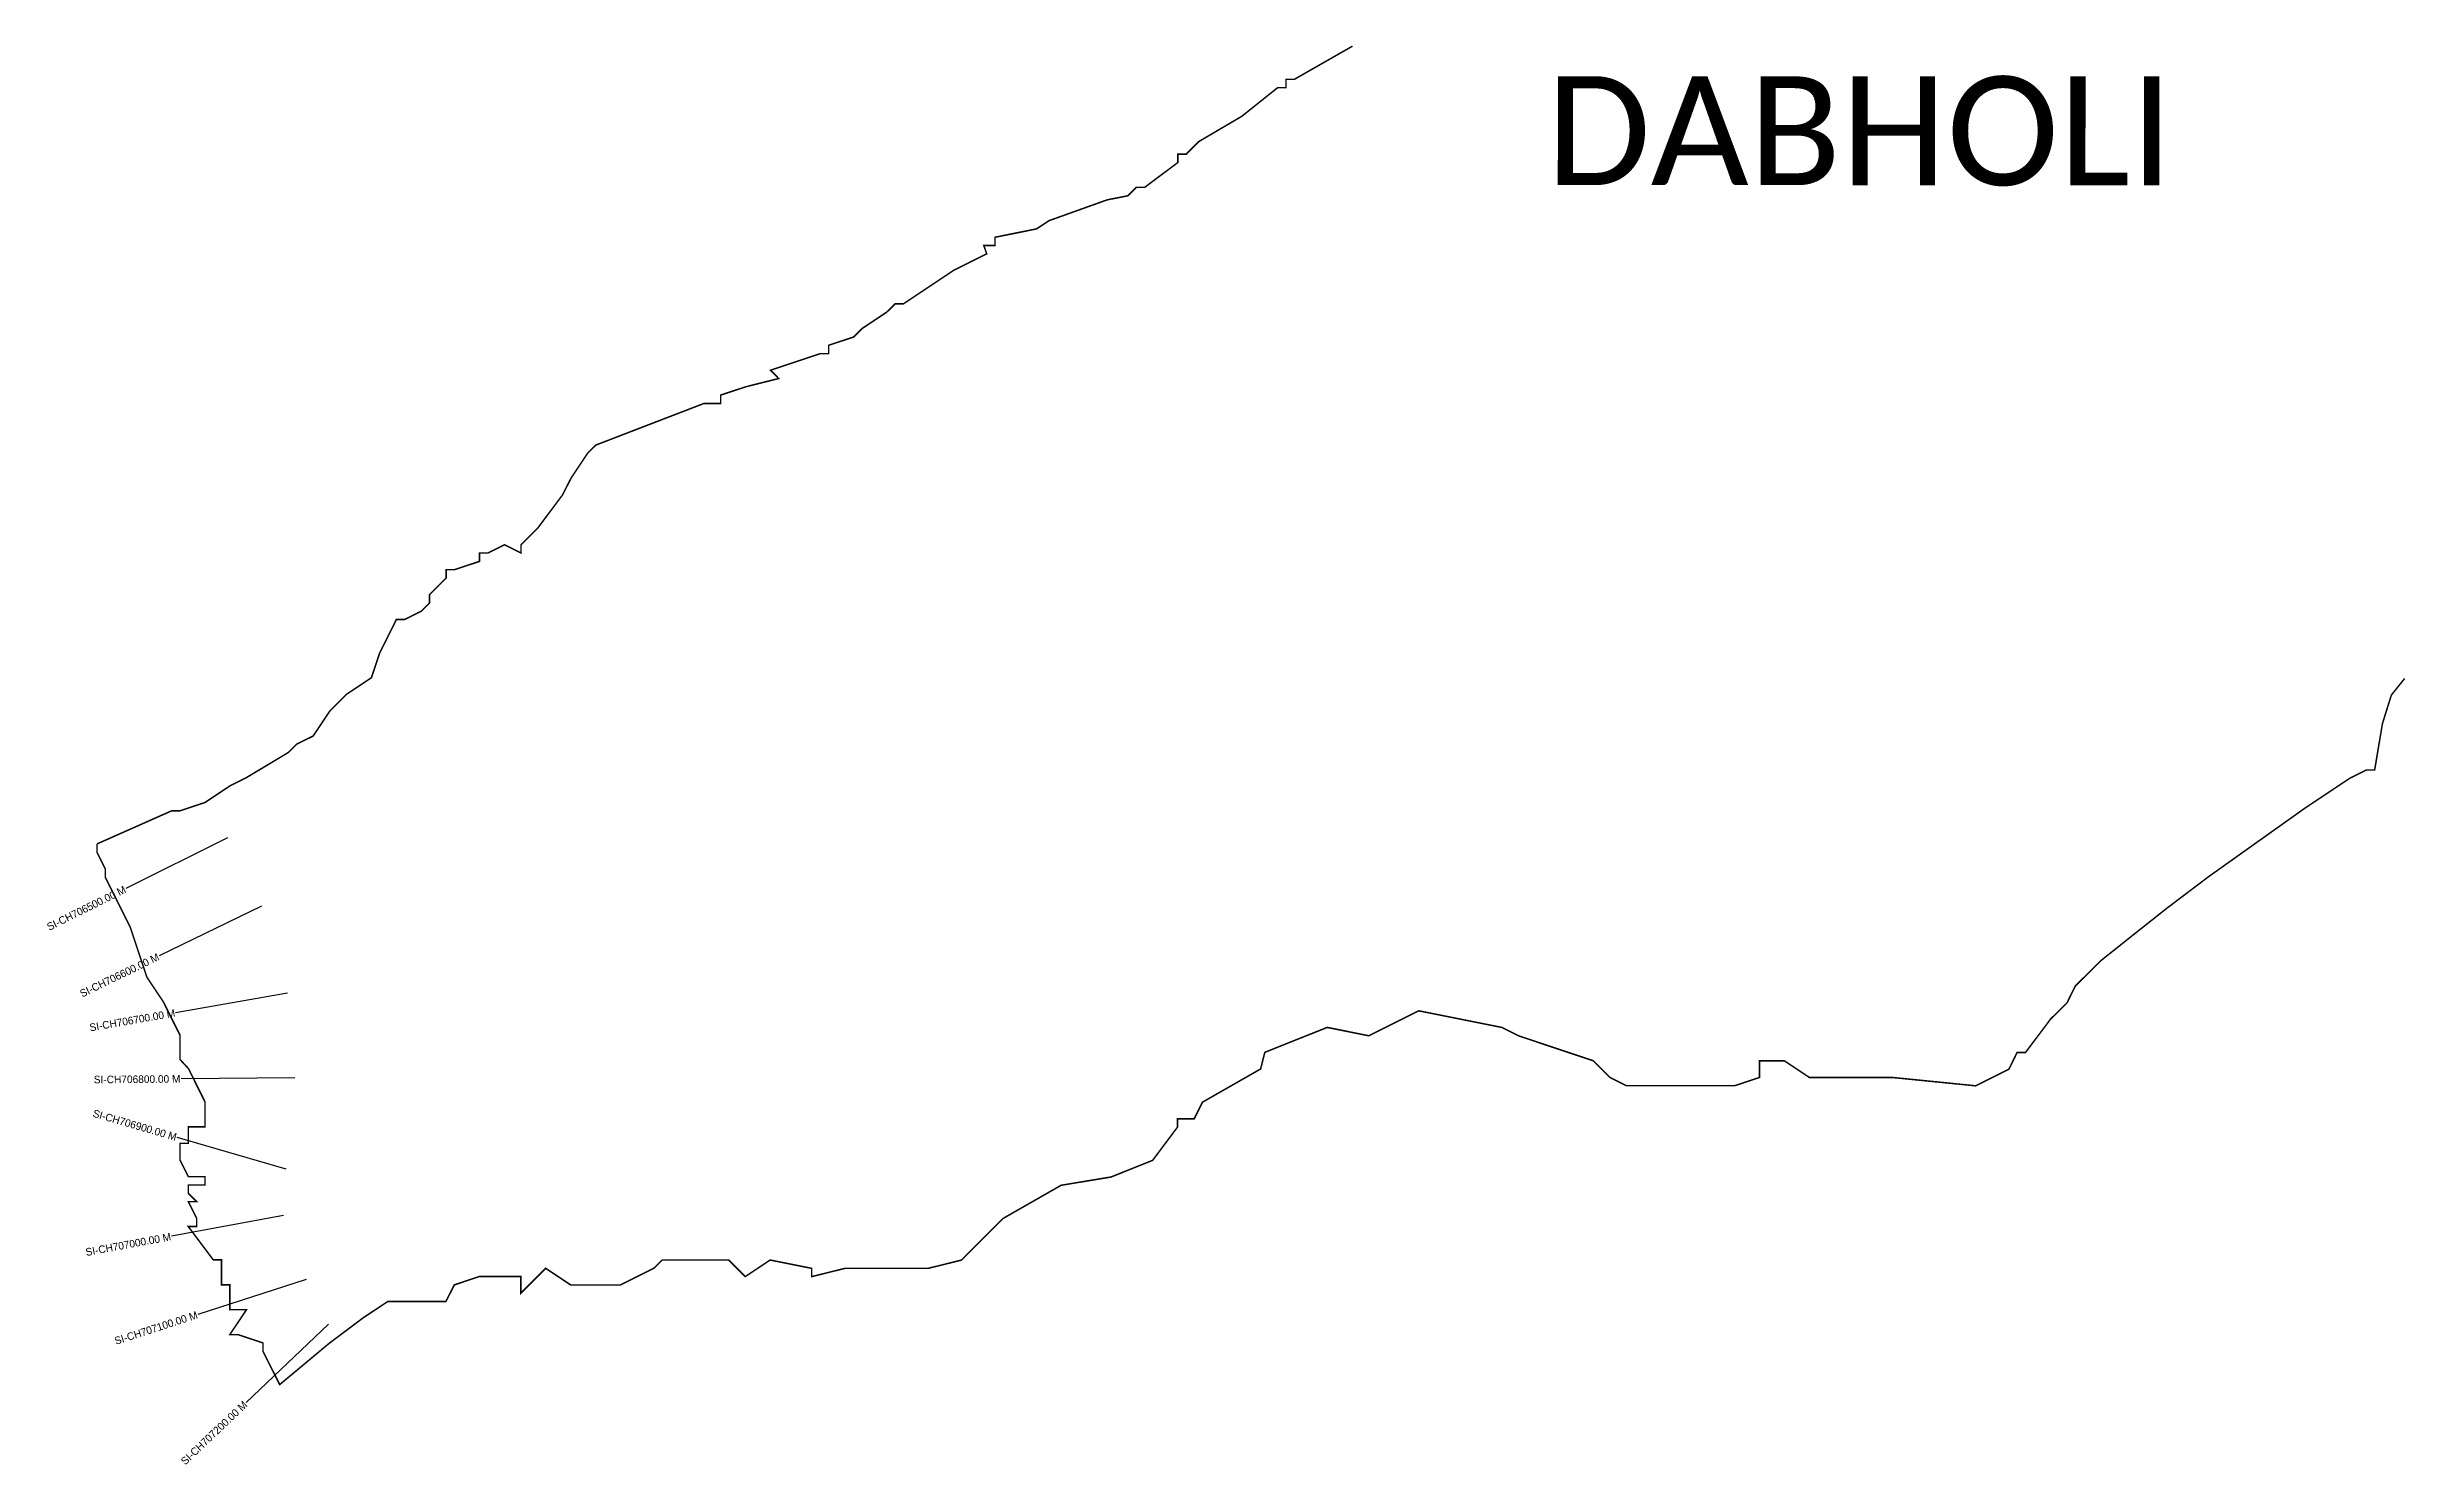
# Model space of a CAD drawing. Header units: metres. Extents: x 350969 to 355912, y 1754136 to 1757854.
# Drawn here: x 350969 to 354073, y 1754136 to 1756008 of the extents above; entities that cross this region are included whole.
import ezdxf
from ezdxf.enums import TextEntityAlignment as Align

# ---------------------------------------------------------------- set-up
doc = ezdxf.new("R2010")
doc.units = ezdxf.units.M
for name, color, linetype in [('CS', 134, 'Continuous'), ('CSMark', 6, 'Continuous'), ('VILLAGE NAME', 250, 'Continuous')]:
    doc.layers.add(name, color=color, linetype=linetype)

msp = doc.modelspace()

# ---------------------------------------------------------------- linework, layer by layer
at = {"color": 6, "const_width": 2}
for points in [[(351035.2, 1754955.9), (351134, 1754999.7), (351145, 1754999.7), (351178, 1755010.7), (351210.9, 1755032.6), (351232.8, 1755043.6), (351287.7, 1755076.5), (351298.8, 1755087.5), (351320.7, 1755098.4), (351342.7, 1755131.4), (351364.6, 1755153.3), (351397.6, 1755175.3), (351408.6, 1755208.2), (351430.5, 1755252.1), (351441.5, 1755252.1), (351463.5, 1755263.1), (351474.4, 1755274), (351474.4, 1755285), (351496.4, 1755307), (351496.4, 1755318), (351507.4, 1755318), (351540.4, 1755328.9), (351540.4, 1755339.9), (351551.3, 1755339.9), (351573.3, 1755350.9), (351595.2, 1755339.9), (351595.2, 1755350.8), (351617.2, 1755372.8), (351650.1, 1755416.7), (351661.2, 1755438.7), (351683.1, 1755471.6), (351694.1, 1755482.5), (351836.8, 1755537.4), (351858.8, 1755537.4), (351858.8, 1755548.4), (351891.7, 1755559.3), (351935.6, 1755570.3), (351924.7, 1755581.3), (351990.6, 1755603.2), (352000.5, 1755603.2), (352001.5, 1755603.2), (352001.5, 1755614.2), (352034.5, 1755625.1), (352045.4, 1755636.1), (352078.4, 1755658.1), (352089.4, 1755669), (352100.3, 1755669), (352166.2, 1755712.9), (352210.2, 1755734.9), (352206.4, 1755745.8), (352221.1, 1755745.8), (352221.1, 1755756.8), (352276, 1755767.8), (352292.5, 1755778.7), (352369.4, 1755806.2), (352396.8, 1755811.6), (352407.8, 1755822.6), (352418.8, 1755822.6), (352462.7, 1755855.5), (352462.7, 1755866.5), (352473.7, 1755866.5), (352490.1, 1755883), (352547.3, 1755916.6), (352594.5, 1755954.3), (352605.4, 1755954.3), (352605.4, 1755965.2), (352616.4, 1755965.2), (352693.3, 1756009.1)], [(354082.8, 1755174.3), (354065.2, 1755152.3), (354053.5, 1755114.9), (354043.2, 1755053.6), (354032.3, 1755053.6), (354010.3, 1755042.6), (353952.2, 1755003.9), (353824.2, 1754912.9), (353769.4, 1754871.5), (353718.6, 1754831.3), (353680.9, 1754801.2), (353647.9, 1754768.3), (353637, 1754746.3), (353615, 1754724.4), (353601.3, 1754706.1), (353582, 1754680.5), (353571, 1754680.5), (353560.1, 1754658.5), (353516.2, 1754636.6), (353406.4, 1754647.6), (353296.6, 1754647.6), (353263.7, 1754669.6), (353230.7, 1754669.6), (353230.7, 1754647.6), (353197.8, 1754636.7), (353055.1, 1754636.7), (353033.1, 1754647.7), (353011.2, 1754669.7), (352959.8, 1754686.8), (352912.4, 1754702.7), (352890.4, 1754713.7), (352780.6, 1754735.6), (352714.8, 1754702.7), (352659.9, 1754713.7), (352577.5, 1754680.8), (352572, 1754658.9), (352495.2, 1754615), (352484.2, 1754593), (352462.2, 1754593), (352462.2, 1754582.1), (352429.3, 1754538.2), (352374.4, 1754516.2), (352308.5, 1754505.3), (352231.7, 1754461.4), (352176.7, 1754406.5), (352132.8, 1754395.6), (352023, 1754395.6), (351979.1, 1754384.7), (351979.1, 1754395.6), (351924.2, 1754406.6), (351891.3, 1754384.7), (351869.4, 1754406.6), (351781.6, 1754406.6), (351770.5, 1754395.7), (351726.6, 1754373.7), (351660.8, 1754373.7), (351627.8, 1754395.7), (351594.9, 1754362.8), (351594.9, 1754384.8), (351540, 1754384.8), (351507.1, 1754373.8), (351496.1, 1754351.9), (351419.2, 1754351.9), (351386.3, 1754330), (351342.4, 1754297.1), (351276.5, 1754242.2), (351254.5, 1754286.1), (351254.5, 1754297.1), (351221.6, 1754308.1), (351210.6, 1754308.1), (351229, 1754335.6), (351232.6, 1754341), (351210.7, 1754341), (351210.7, 1754373.9), (351199.7, 1754373.9), (351199.7, 1754406.9), (351188.7, 1754406.9), (351155.8, 1754450.8), (351166.8, 1754450.8), (351166.8, 1754461.8), (351155.8, 1754483.7), (351166.8, 1754483.7), (351155.8, 1754494.7), (351155.8, 1754505.7), (351177.8, 1754505.7), (351177.8, 1754516.7), (351155.8, 1754516.7), (351144.8, 1754538.6), (351144.8, 1754560.6), (351155.8, 1754560.6), (351155.8, 1754582.5), (351177.8, 1754582.5), (351177.8, 1754615.5), (351155.9, 1754659.4), (351144.9, 1754671.3), (351144.9, 1754703.3), (351124.7, 1754743.7), (351123, 1754747.2), (351101, 1754780.2), (351079.1, 1754846), (351046.2, 1754911.9), (351046.2, 1754922.9), (351035.2, 1754944.9), (351035.2, 1754955.9)]]:
    msp.add_lwpolyline(points, dxfattribs=at)
at = {"layer": 'CS'}
for p, q in [((351207.6, 1754963.9), (351073.3, 1754897.1)), ((351252.3, 1754873.6), (351117.3, 1754808.1)), ((351286.9, 1754758.7), (351139.1, 1754733.1)), ((351296.4, 1754647.1), (351146.4, 1754645.8)), ((351285, 1754526.4), (351141, 1754568.5)), ((351281.3, 1754465.3), (351133.8, 1754437.9)), ((351311.3, 1754381), (351168.6, 1754334.9)), ((351340.8, 1754321.9), (351232, 1754218.5))]:
    msp.add_line(p, q, dxfattribs=at)

# ---------------------------------------------------------------- texts
at = {"layer": 'CSMark'}
for s, rotation, p in [('SI-CH706500.00 M', 26.4536, (351072.4, 1754896.6)), ('SI-CH706600.00 M', 25.9216, (351116.4, 1754807.6)), ('SI-CH706700.00 M', 9.8181, (351138.2, 1754732.9)), ('SI-CH706800.00 M', 0.4808, (351145.4, 1754645.8)), ('SI-CH706900.00 M', 343.7155, (351140.1, 1754568.7)), ('SI-CH707000.00 M', 10.5163, (351132.8, 1754437.7)), ('SI-CH707100.00 M', 17.9308, (351167.6, 1754334.6)), ('SI-CH707200.00 M', 43.5395, (351231.3, 1754217.8))]:
    msp.add_text(s, height=10, rotation=rotation, dxfattribs=at).set_placement(p, align=Align.MIDDLE_RIGHT)
at = {"layer": 'VILLAGE NAME', "insert": (352949.3, 1755969.4), "char_height": 143.7, "attachment_point": 1, "rotation": 359.9793}
msp.add_mtext_dynamic_manual_height_columns('{\\fCalibri|b0|i0|c0|p34;DABHOLI}', width=1418, gutter_width=718.5, heights=[0], dxfattribs=at)

doc.saveas('drawing.dxf')
